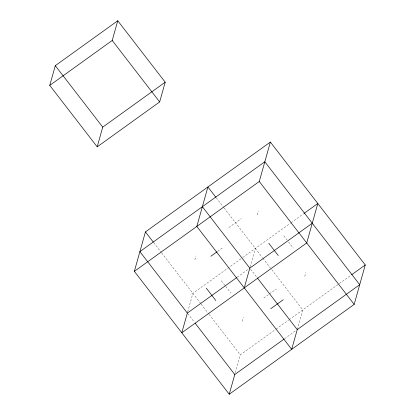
<?xml version="1.0" encoding="UTF-8"?>
<svg xmlns="http://www.w3.org/2000/svg" width="415" height="415" viewBox="0 0 415 415"><rect width="100%" height="100%" fill="white"/><g stroke="black" fill="none" stroke-linecap="round" stroke-linejoin="round"><path stroke-width="0.31" stroke-dasharray="2.08 1.56" d="M194.848 259.889L195.958 255.946M187.684 311.847L192.876 293.358L242.22 257.871M257.31 214.965L258.421 211.022M250.146 266.923L255.344 248.435M242.287 321.34L243.398 317.397M235.3 372.68L240.321 354.809L275.493 329.515M304.755 276.421L305.86 272.473M297.244 329.609L302.784 309.886L270.762 268.406M228.852 227.57L241.343 218.586M217.585 251.407L223.306 247.288M242.744 257.492L290.516 223.14M291.04 222.762L303.635 213.704M237.204 277.215L248.227 269.288M263.8 298.006L269.003 294.261M269.527 293.887L276.291 289.022M276.017 329.137L288.612 320.079M289.136 319.7L351.08 275.155M284.643 338.666L296.191 330.361M283.803 235.834L286.967 239.932M288.55 241.976L293.291 248.123M216.205 197.737L223.716 207.464M224.11 207.977L262.462 257.653M262.856 258.166L270.367 267.893M250.593 269.179L256.916 277.37M221.34 280.758L225.293 285.878M225.687 286.392L230.828 293.047M153.737 242.661L161.248 252.387M161.648 252.901L200.787 303.598M201.182 304.112L208.693 313.844M209.087 314.352L240.321 354.809M187.73 313.59L194.453 322.294"/><path stroke-width="0.62" d="M49.748 85.391L55.294 65.674L117.756 20.75L165.201 82.201L159.656 101.924L97.193 146.848L49.748 85.391L112.216 40.473L117.756 20.75M97.193 146.848L102.733 127.125L165.201 82.201M134.351 271.348L145.437 231.907L270.367 142.06L365.252 264.962L354.166 304.402L229.236 394.25L134.351 271.348L259.282 181.5L270.367 142.06M236.68 277.594L187.336 313.076L181.791 332.799L306.721 242.951L317.807 203.511L304.159 213.326M244.259 287.875L249.799 268.152L312.267 223.234M229.236 394.25L234.776 374.527L284.119 339.045M187.336 313.076L139.891 251.625L264.822 161.777L359.706 284.685L297.244 329.609L291.698 349.326L196.814 226.424L207.899 186.983L215.81 197.224M210.815 256.273L217.061 251.781M270.751 308.739L283.243 299.755M351.604 274.777L365.252 264.962M259.282 181.5L354.166 304.402M112.216 40.473L159.656 101.924M268.775 243.263L278.263 255.552M202.359 206.701L249.799 268.152M257.31 277.884L297.244 329.609M55.294 65.674L102.733 127.125M206.307 288.186L215.795 300.476M145.437 231.907L153.343 242.147M195.242 323.321L234.776 374.527"/></g></svg>
